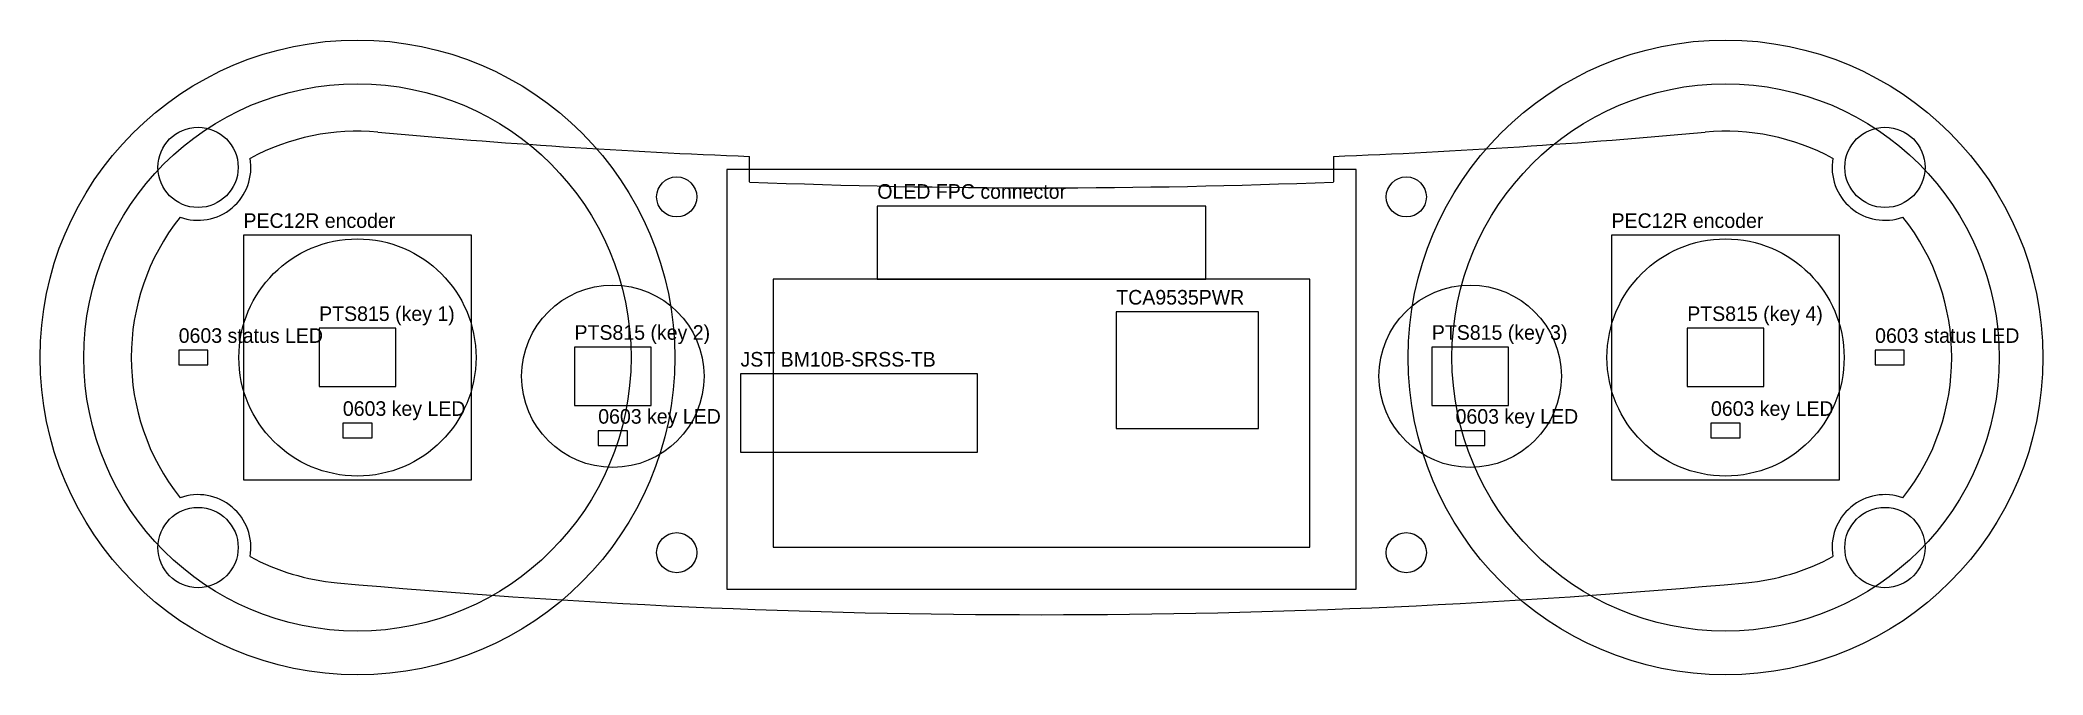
# Model space of a CAD drawing. Header units: millimetres. Extents: x -55 to 55, y -16 to 19.
import ezdxf

# ---------------------------------------------------------------- set-up
doc = ezdxf.new("R2010")
doc.units = ezdxf.units.MM
for name, color, linetype in [('Edge.Cuts', 2, 'Continuous'), ('Holes', 1, 'Continuous'), ('Mech', 8, 'Continuous'), ('Place_B', 5, 'Continuous'), ('Place_F', 3, 'Continuous')]:
    doc.layers.add(name, color=color, linetype=linetype)

msp = doc.modelspace()

# ---------------------------------------------------------------- linework, layer by layer
at = {"layer": 'Edge.Cuts'}
for p, q in [((-16, 11.32), (-16, 12.72)), ((16, 12.72), (16, 11.32))]:
    msp.add_line(p, q, dxfattribs=at)
for centre, radius, start, end in [((-37.5, 1.7), 12.4, 84.8156, 118.3316), ((0, 415), 402.6, 264.8156, 267.7224), ((0, 415), 402.6, 272.2776, 275.1844), ((37.5, 1.7), 12.4, 61.6684, 95.1844), ((-46.24, 12.12), 2.9, 250.1427, 9.8573), ((46.24, 12.12), 2.9, 170.1427, 289.8573), ((0, 415), 404, 267.7303, 272.2697), ((-37.5, 1.7), 12.4, 141.6684, 218.3316), ((37.5, 1.7), 12.4, 321.6684, 38.3316), ((-46.24, -8.72), 2.9, 350.1427, 109.8573), ((46.24, -8.72), 2.9, 70.1427, 189.8573), ((-37.5, 1.7), 12.4, 241.6684, 264.8156), ((37.5, 1.7), 12.4, 275.1844, 298.3316), ((0, 415), 427.4, 264.8156, 275.1844)]:
    msp.add_arc(centre, radius, start, end, dxfattribs=at)
at = {"layer": 'Holes'}
for centre in [(-20, 10.5), (20, 10.5), (-20, -9), (20, -9)]:
    msp.add_circle(centre, 1.1, dxfattribs=at)
at = {"layer": 'Mech'}
for points in [[(-17.25, -11), (17.25, -11), (17.25, 12), (-17.25, 12), (-17.25, -11)], [(-14.71, -8.7), (14.71, -8.7), (14.71, 6), (-14.71, 6), (-14.71, -8.7)]]:
    msp.add_lwpolyline(points, dxfattribs=at)
for centre, radius in [((-37.5, 1.7), 17.4), ((37.5, 1.7), 17.4), ((-37.5, 1.7), 15), ((37.5, 1.7), 15), ((-46.24, 12.12), 2.2), ((46.24, 12.12), 2.2), ((-37.5, 1.7), 6.5), ((37.5, 1.7), 6.5), ((-23.5, 0.67), 5), ((23.5, 0.67), 5), ((-46.24, -8.72), 2.2), ((46.24, -8.72), 2.2)]:
    msp.add_circle(centre, radius, dxfattribs=at)
at = {"layer": 'Place_B'}
for points in [[(-9, 6), (9, 6), (9, 10), (-9, 10), (-9, 6)], [(-43.75, -5), (-31.25, -5), (-31.25, 8.4), (-43.75, 8.4), (-43.75, -5)], [(31.25, -5), (43.75, -5), (43.75, 8.4), (31.25, 8.4), (31.25, -5)], [(4.1, -2.2), (11.9, -2.2), (11.9, 4.2), (4.1, 4.2), (4.1, -2.2)], [(-16.5, -3.5), (-3.5, -3.5), (-3.5, 0.8), (-16.5, 0.8), (-16.5, -3.5)]]:
    msp.add_lwpolyline(points, dxfattribs=at)
at = {"layer": 'Place_F'}
for points in [[(-39.6, 0.1), (-35.4, 0.1), (-35.4, 3.3), (-39.6, 3.3), (-39.6, 0.1)], [(35.4, 0.1), (39.6, 0.1), (39.6, 3.3), (35.4, 3.3), (35.4, 0.1)], [(-25.6, -0.93), (-21.4, -0.93), (-21.4, 2.27), (-25.6, 2.27), (-25.6, -0.93)], [(21.4, -0.93), (25.6, -0.93), (25.6, 2.27), (21.4, 2.27), (21.4, -0.93)], [(-47.3, 1.3), (-45.7, 1.3), (-45.7, 2.1), (-47.3, 2.1), (-47.3, 1.3)], [(45.7, 1.3), (47.3, 1.3), (47.3, 2.1), (45.7, 2.1), (45.7, 1.3)], [(-38.3, -2.7), (-36.7, -2.7), (-36.7, -1.9), (-38.3, -1.9), (-38.3, -2.7)], [(36.7, -2.7), (38.3, -2.7), (38.3, -1.9), (36.7, -1.9), (36.7, -2.7)], [(-24.3, -3.13), (-22.7, -3.13), (-22.7, -2.33), (-24.3, -2.33), (-24.3, -3.13)], [(22.7, -3.13), (24.3, -3.13), (24.3, -2.33), (22.7, -2.33), (22.7, -3.13)]]:
    msp.add_lwpolyline(points, dxfattribs=at)

# ---------------------------------------------------------------- texts
at = {"layer": 'Place_B'}
for s, p in [('OLED FPC connector', (-9, 10.4)), ('PEC12R encoder', (-43.75, 8.8)), ('PEC12R encoder', (31.25, 8.8)), ('TCA9535PWR', (4.1, 4.6)), ('JST BM10B-SRSS-TB', (-16.5, 1.2))]:
    msp.add_text(s, height=0.8, dxfattribs=at).set_placement(p)
at = {"layer": 'Place_F'}
for s, p in [('PTS815 (key 1)', (-39.6, 3.7)), ('PTS815 (key 4)', (35.4, 3.7)), ('0603 status LED', (-47.3, 2.5)), ('PTS815 (key 2)', (-25.6, 2.67)), ('PTS815 (key 3)', (21.4, 2.67)), ('0603 status LED', (45.7, 2.5)), ('0603 key LED', (-38.3, -1.5)), ('0603 key LED', (-24.3, -1.93)), ('0603 key LED', (22.7, -1.93)), ('0603 key LED', (36.7, -1.5))]:
    msp.add_text(s, height=0.8, dxfattribs=at).set_placement(p)

doc.saveas('drawing.dxf')
